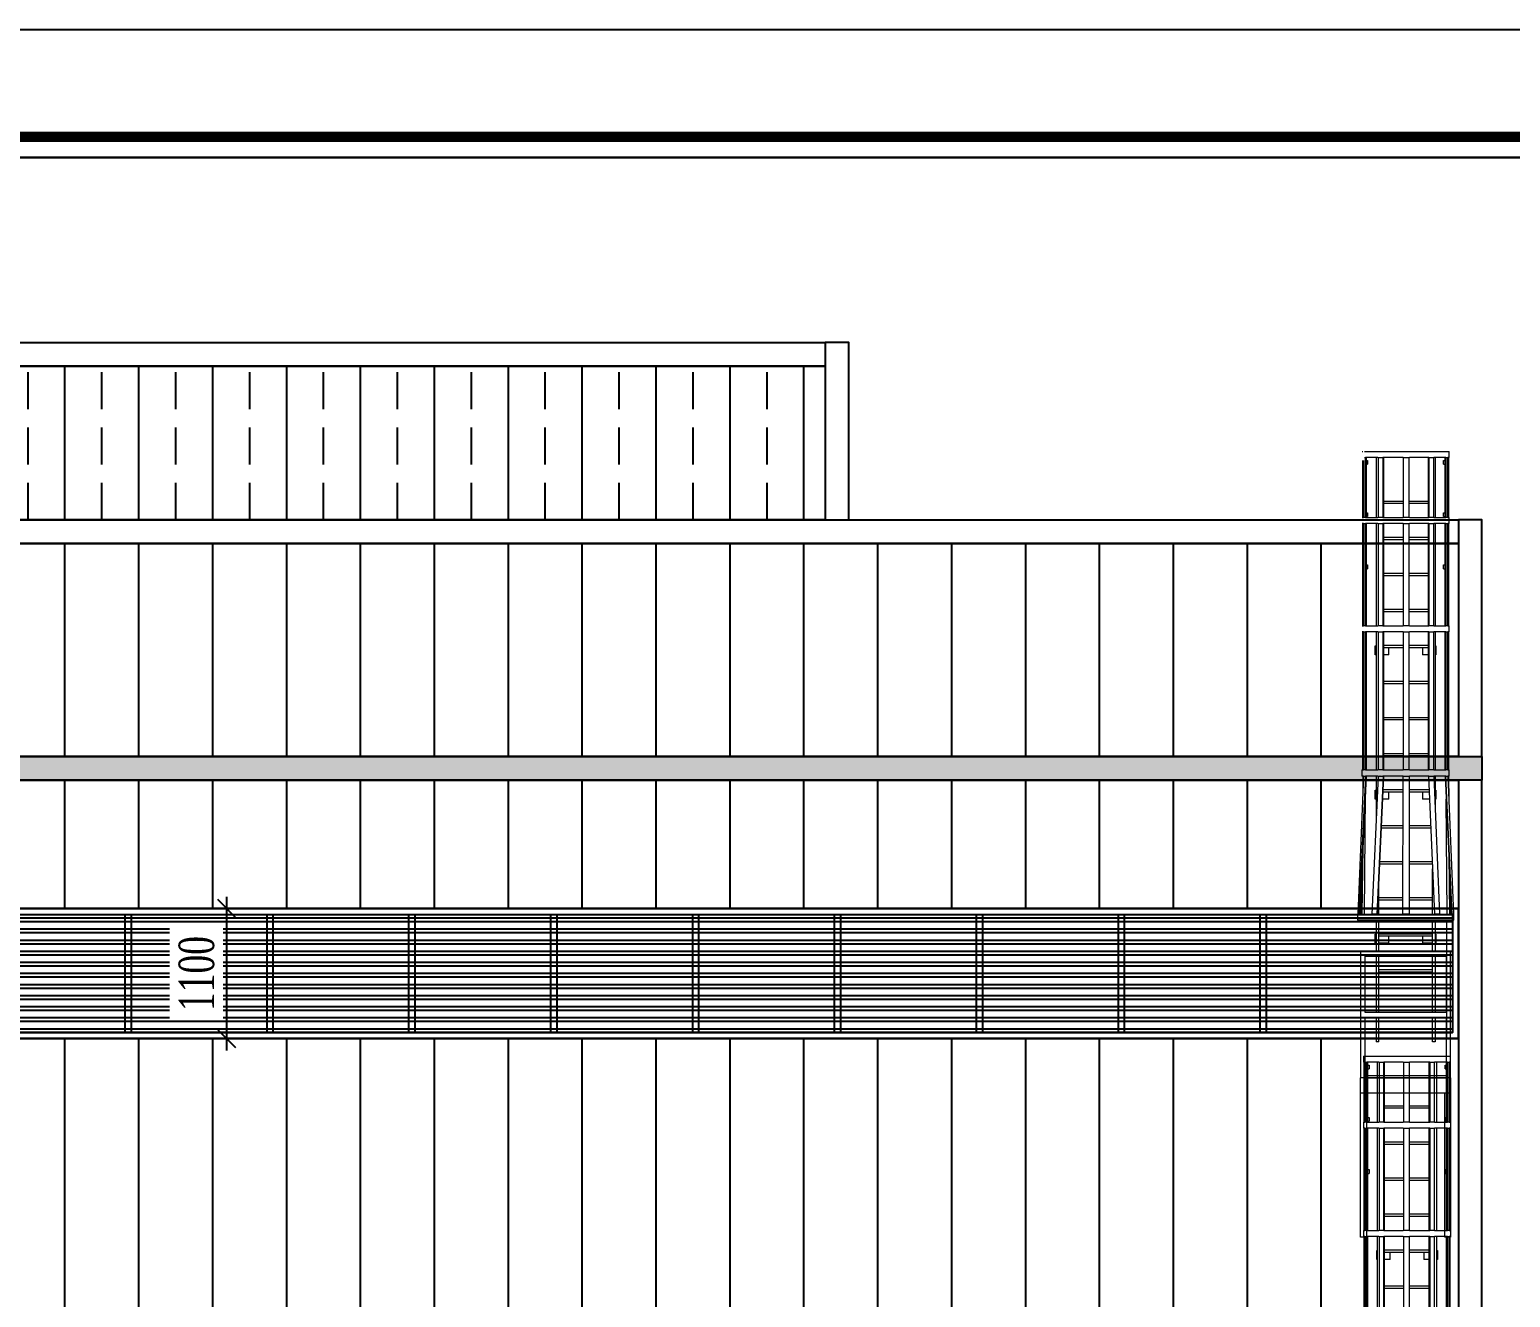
# Model space of a CAD drawing. Header units: inches. Extents: x 315041 to 662841, y -45540 to -35018.
# Drawn here: x 334115.1 to 334240.4, y -35739.4 to -35632.2 of the extents above; entities that cross this region are included whole.
import ezdxf

# ---------------------------------------------------------------- set-up
doc = ezdxf.new("R2010")
doc.units = ezdxf.units.IN
doc.header["$MEASUREMENT"] = 0
for name, color, linetype in [('2', 2, 'Continuous'), ('7', 7, 'Continuous'), ('AZNB-BN-TL-A- X- POWDER ELEVATION X W$0$TL-Roof', 60, 'Continuous'), ('BAO KHUNG', 31, 'Continuous'), ('flashing', 6, 'Continuous'), ('ROOFING', 4, 'Continuous')]:
    doc.layers.add(name, color=color, linetype=linetype)
doc.layers.add('AZNB-BN-TL-A- X- POWDER ELEVATION X W$0$Q-SPCQ', color=91, linetype='Continuous', lineweight=9)
doc.layers.add('AZNB-BN-TL-A- X- POWDER ELEVATION X W$0$TL- LOUVER', color=40, linetype='Continuous', lineweight=15)
doc.styles.add('ST1', font='times.ttf', dxfattribs={"width": 0.7})
doc.dimstyles.new('100', dxfattribs={"dimtxt": 3, "dimasz": 1.5, "dimexe": 1, "dimexo": 0, "dimgap": 1, "dimtad": 1, "dimdec": 0, "dimlfac": 100, "dimzin": 0, "dimdsep": 46, "dimtxsty": 'ST1', "dimblk": 'OBLIQUE', "dimcen": 1, "dimdle": 1, "dimclrd": 8, "dimclre": 8, "dimclrt": 3, "dimadec": 0, "dimazin": 0, "dimtfac": 1, "dimtdec": 0, "dimtix": 1, "dimtmove": 1, "dimatfit": 3, "dimfxl": 0, "dimtfill": 1, "dimtolj": 1, "dimtzin": 0, "dimlwd": -1, "dimlwe": -1, "dimarcsym": 1})
pattern_1 = [(90, (10443.1095, 2779.4316), (-6.25, 1e-15), [])]

# ---------------------------------------------------------------- blocks, each defined once
blk = doc.blocks.new('A$C75D82031')
at = {"layer": '2', "color": 157, "linetype": 'Continuous'}
blk.add_lwpolyline([(0, 420), (594, 420), (594, 0), (0, 0)], close=True, dxfattribs=at)
at = {"layer": '7', "color": 147, "linetype": 'Continuous'}
blk.add_lwpolyline([(12.33, 57.61), (581.67, 57.61), (581.67, 409.19), (12.33, 409.19)], close=True, dxfattribs=at)
at = {"layer": 'BAO KHUNG', "color": 167, "linetype": 'Continuous', "const_width": 0.871}
blk.add_lwpolyline([(10.59, 9.07), (583.41, 9.07), (583.41, 410.93), (10.59, 410.93)], close=True, dxfattribs=at)
blk = doc.blocks.new('AZNB-BN-TL-A- X- POWDER ELEVATION X W$0$Ladder-Precision_Ladders-Fixed_Ladder_With_Cage_and_Rest_Platform - Fixed Ladder With Cage_ Walk-Thru _ Rest Platform-3366971-Section 74')
at = {"layer": 'AZNB-BN-TL-A- X- POWDER ELEVATION X W$0$Q-SPCQ', "color": 8}
for p, q in [((-36365, 14198), (-36365, 14148)), ((-36365, 14198), (-35628, 14198)), ((-36353, 14148), (-36365, 14148)), ((-36358, 13640), (-36358, 14148)), ((-36352, 14148), (-36336, 14148)), ((-36352, 14148), (-36352, 13640)), ((-36336, 13640), (-36336, 14148)), ((-36234, 14148), (-36336, 14148)), ((-36330, 14148), (-36330, 13640)), ((-36330, 14122), (-36318, 14122)), ((-36330, 14091), (-36318, 14091)), ((-36318, 14122), (-36318, 14091)), ((-36246, 13640), (-36246, 14148)), ((-36233, 14148), (-36211, 14148)), ((-36233, 14148), (-36233, 13640)), ((-36210, 14148), (-36192, 14148)), ((-36029, 14148), (-36193, 14148)), ((-36192, 13640), (-36192, 14148)), ((-36189, 14148), (-36189, 13640)), ((-36027, 14148), (-35977, 14148)), ((-36027, 14148), (-36027, 13640)), ((-35977, 13640), (-35977, 14148)), ((-35804, 14148), (-35977, 14148)), ((-35809, 13640), (-35809, 14148)), ((-35805, 14148), (-35780, 14148)), ((-35805, 14148), (-35805, 13640)), ((-35780, 14148), (-35763, 14148)), ((-35763, 13640), (-35763, 14148)), ((-35655, 14148), (-35763, 14148)), ((-35746, 13640), (-35746, 14148)), ((-35674, 14091), (-35674, 14122)), ((-35674, 14122), (-35662, 14122)), ((-35674, 14091), (-35662, 14091)), ((-35662, 13640), (-35662, 14148)), ((-35656, 14148), (-35639, 14148)), ((-35656, 14148), (-35656, 13640)), ((-35639, 13640), (-35639, 14148)), ((-35628, 14148), (-35639, 14148)), ((-35635, 14148), (-35635, 13640)), ((-36189, 13780), (-36027, 13780)), ((-35977, 13780), (-35809, 13780)), ((-36330, 13681), (-36318, 13681)), ((-36318, 13681), (-36318, 13649)), ((-36189, 13761), (-36027, 13761)), ((-35977, 13761), (-35809, 13761)), ((-35674, 13649), (-35674, 13681)), ((-35674, 13681), (-35662, 13681)), ((-36365, 13640), (-36365, 13589)), ((-36365, 13640), (-36353, 13640)), ((-36353, 13589), (-36365, 13589)), ((-36358, 12725), (-36358, 13589)), ((-36336, 13640), (-36352, 13640)), ((-36352, 13589), (-36336, 13589)), ((-36352, 13589), (-36352, 12725)), ((-36336, 13640), (-36234, 13640)), ((-36336, 12725), (-36336, 13589)), ((-36234, 13589), (-36336, 13589)), ((-36330, 13649), (-36318, 13649)), ((-36330, 13589), (-36330, 12725)), ((-36246, 12725), (-36246, 13589)), ((-36211, 13640), (-36233, 13640)), ((-36233, 13589), (-36211, 13589)), ((-36233, 13589), (-36233, 12725)), ((-36192, 13640), (-36210, 13640)), ((-36210, 13589), (-36192, 13589)), ((-36193, 13640), (-36029, 13640)), ((-36029, 13589), (-36193, 13589)), ((-36192, 12725), (-36192, 13589)), ((-36189, 13589), (-36189, 12725)), ((-35977, 13640), (-36027, 13640)), ((-36027, 13589), (-35977, 13589)), ((-36027, 13589), (-36027, 12725)), ((-35977, 13640), (-35804, 13640)), ((-35977, 12725), (-35977, 13589)), ((-35804, 13589), (-35977, 13589)), ((-35809, 12725), (-35809, 13589)), ((-35780, 13640), (-35805, 13640)), ((-35805, 13589), (-35780, 13589)), ((-35805, 13589), (-35805, 12725)), ((-35763, 13640), (-35780, 13640)), ((-35780, 13589), (-35763, 13589)), ((-35763, 13640), (-35655, 13640)), ((-35763, 12725), (-35763, 13589)), ((-35655, 13589), (-35763, 13589)), ((-35746, 12725), (-35746, 13589)), ((-35674, 13649), (-35662, 13649)), ((-35662, 12725), (-35662, 13589)), ((-35639, 13640), (-35656, 13640)), ((-35656, 13589), (-35639, 13589)), ((-35656, 13589), (-35656, 12725)), ((-35639, 13640), (-35628, 13640)), ((-35639, 12725), (-35639, 13589)), ((-35628, 13589), (-35639, 13589)), ((-35635, 13589), (-35635, 12725)), ((-36189, 13475), (-36027, 13475)), ((-36189, 13456), (-36027, 13456)), ((-35977, 13475), (-35809, 13475)), ((-35977, 13456), (-35809, 13456)), ((-36330, 13240), (-36318, 13240)), ((-36330, 13208), (-36318, 13208)), ((-36318, 13240), (-36318, 13208)), ((-36189, 13170), (-36027, 13170)), ((-36189, 13151), (-36027, 13151)), ((-35977, 13170), (-35809, 13170)), ((-35977, 13151), (-35809, 13151)), ((-35674, 13208), (-35674, 13240)), ((-35674, 13240), (-35662, 13240)), ((-35674, 13208), (-35662, 13208)), ((-36189, 12865), (-36027, 12865)), ((-36189, 12846), (-36027, 12846)), ((-35977, 12865), (-35809, 12865)), ((-35977, 12846), (-35809, 12846)), ((-36365, 12725), (-36365, 12674)), ((-36365, 12725), (-36353, 12725)), ((-36353, 12674), (-36365, 12674)), ((-36358, 11506), (-36358, 12674)), ((-36336, 12725), (-36352, 12725)), ((-36352, 12674), (-36336, 12674)), ((-36352, 12674), (-36352, 11506)), ((-36336, 12725), (-36234, 12725)), ((-36336, 11506), (-36336, 12674)), ((-36234, 12674), (-36336, 12674)), ((-36330, 12674), (-36330, 11506)), ((-36246, 11506), (-36246, 12674)), ((-36211, 12725), (-36233, 12725)), ((-36233, 12674), (-36211, 12674)), ((-36233, 12674), (-36233, 11506)), ((-36192, 12725), (-36210, 12725)), ((-36210, 12674), (-36192, 12674)), ((-36193, 12725), (-36029, 12725)), ((-36029, 12674), (-36193, 12674)), ((-36192, 11506), (-36192, 12674)), ((-36189, 12674), (-36189, 11506)), ((-35977, 12725), (-36027, 12725)), ((-36027, 12674), (-35977, 12674)), ((-36027, 12674), (-36027, 11506)), ((-35977, 12725), (-35804, 12725)), ((-35977, 11506), (-35977, 12674)), ((-35804, 12674), (-35977, 12674)), ((-35809, 11506), (-35809, 12674)), ((-35780, 12725), (-35805, 12725)), ((-35805, 12674), (-35780, 12674)), ((-35805, 12674), (-35805, 11506)), ((-35763, 12725), (-35780, 12725)), ((-35780, 12674), (-35763, 12674)), ((-35763, 12725), (-35655, 12725)), ((-35763, 11506), (-35763, 12674)), ((-35655, 12674), (-35763, 12674)), ((-35746, 11506), (-35746, 12674)), ((-35662, 11506), (-35662, 12674)), ((-35639, 12725), (-35656, 12725)), ((-35656, 12674), (-35639, 12674)), ((-35656, 12674), (-35656, 11506)), ((-35639, 12725), (-35628, 12725)), ((-35639, 11506), (-35639, 12674)), ((-35628, 12674), (-35639, 12674)), ((-35635, 12674), (-35635, 11506)), ((-36252, 12555), (-36246, 12555)), ((-36252, 12479), (-36252, 12555)), ((-36246, 12479), (-36246, 12555)), ((-36189, 12561), (-36027, 12561)), ((-36189, 12542), (-36027, 12542)), ((-36138, 12479), (-36138, 12542)), ((-35977, 12561), (-35809, 12561)), ((-35977, 12542), (-35809, 12542)), ((-35854, 12542), (-35854, 12479)), ((-35746, 12555), (-35739, 12555)), ((-35746, 12555), (-35746, 12479)), ((-35739, 12555), (-35739, 12479)), ((-36246, 12479), (-36252, 12479)), ((-36138, 12479), (-36189, 12479)), ((-35809, 12479), (-35854, 12479)), ((-35739, 12479), (-35746, 12479)), ((-36189, 12256), (-36027, 12256)), ((-36189, 12237), (-36027, 12237)), ((-35977, 12256), (-35809, 12256)), ((-35977, 12237), (-35809, 12237)), ((-36189, 11951), (-36027, 11951)), ((-36189, 11932), (-36027, 11932)), ((-35977, 11951), (-35809, 11951)), ((-35977, 11932), (-35809, 11932)), ((-36189, 11646), (-36027, 11646)), ((-36189, 11627), (-36027, 11627)), ((-35977, 11646), (-35809, 11646)), ((-35977, 11627), (-35809, 11627)), ((-36400, 10287), (-36352, 11455)), ((-36336, 11455), (-36391, 10287)), ((-36385, 10287), (-36330, 11455)), ((-36365, 11506), (-36365, 11455)), ((-36365, 11506), (-36353, 11506)), ((-36353, 11455), (-36365, 11455)), ((-36361, 11252), (-36358, 11455)), ((-36336, 11506), (-36352, 11506)), ((-36352, 11455), (-36336, 11455)), ((-36336, 11506), (-36234, 11506)), ((-36234, 11455), (-36336, 11455)), ((-36281, 10287), (-36233, 11455)), ((-36246, 11155), (-36246, 11455)), ((-36192, 11455), (-36243, 10287)), ((-36239, 10287), (-36189, 11455)), ((-36211, 11506), (-36233, 11506)), ((-36233, 11455), (-36211, 11455)), ((-36192, 11506), (-36210, 11506)), ((-36210, 11455), (-36192, 11455)), ((-36193, 11506), (-36029, 11506)), ((-36029, 11455), (-36193, 11455)), ((-35977, 11506), (-36027, 11506)), ((-36027, 11455), (-35977, 11455)), ((-36027, 10287), (-36027, 11455)), ((-35977, 11506), (-35804, 11506)), ((-35977, 11455), (-35973, 10287)), ((-35805, 11455), (-35977, 11455)), ((-35756, 10287), (-35809, 11455)), ((-35780, 11506), (-35805, 11506)), ((-35805, 11455), (-35781, 11455)), ((-35753, 10287), (-35805, 11455)), ((-35778, 11455), (-35781, 11455)), ((-35763, 11506), (-35780, 11506)), ((-35778, 11455), (-35764, 11455)), ((-35710, 10287), (-35764, 11455)), ((-35763, 11506), (-35655, 11506)), ((-35655, 11455), (-35763, 11455)), ((-35746, 11068), (-35746, 11455)), ((-35607, 10287), (-35662, 11455)), ((-35639, 11506), (-35656, 11506)), ((-35656, 11455), (-35639, 11455)), ((-35601, 10287), (-35656, 11455)), ((-35639, 11506), (-35626, 11506)), ((-35591, 10287), (-35639, 11455)), ((-35626, 11455), (-35639, 11455)), ((-35633, 11310), (-35635, 11455)), ((-35626, 11455), (-35626, 11506)), ((-36252, 11336), (-36246, 11336)), ((-36252, 11260), (-36252, 11336)), ((-36246, 11260), (-36246, 11336)), ((-36195, 11322), (-36027, 11322)), ((-36194, 11341), (-36027, 11341)), ((-36138, 11260), (-36138, 11322)), ((-35976, 11341), (-35803, 11341)), ((-35976, 11322), (-35803, 11322)), ((-35854, 11322), (-35854, 11260)), ((-35746, 11336), (-35739, 11336)), ((-35746, 11336), (-35746, 11260)), ((-35739, 11336), (-35739, 11260)), ((-35655, 11304), (-35649, 10287)), ((-36339, 11259), (-36346, 10287)), ((-36246, 11260), (-36252, 11260)), ((-36138, 11260), (-36197, 11260)), ((-35800, 11260), (-35854, 11260)), ((-35739, 11260), (-35746, 11260)), ((-36207, 11037), (-36027, 11037)), ((-35975, 11037), (-35790, 11037)), ((-36208, 11018), (-36027, 11018)), ((-35975, 11018), (-35789, 11018)), ((-36368, 10287), (-36361, 10790)), ((-35626, 10287), (-35634, 10854)), ((-36223, 10670), (-36223, 10287)), ((-36221, 10713), (-36027, 10713)), ((-36220, 10732), (-36027, 10732)), ((-35974, 10732), (-35776, 10732)), ((-35974, 10713), (-35775, 10713)), ((-35620, 10287), (-35625, 10671)), ((-36374, 10287), (-36370, 10603)), ((-35769, 10563), (-35769, 10287)), ((-36223, 10427), (-36027, 10427)), ((-36223, 10408), (-36027, 10408)), ((-35973, 10427), (-35769, 10427)), ((-35973, 10408), (-35769, 10408)), ((-36403, 10287), (-36403, 10236)), ((-36403, 10287), (-36401, 10287)), ((-36391, 10287), (-36400, 10287)), ((-36390, 10287), (-36282, 10287)), ((-36243, 10287), (-36281, 10287)), ((-36243, 10287), (-36027, 10287)), ((-35973, 10287), (-36027, 10287)), ((-35973, 10287), (-35752, 10287)), ((-35710, 10287), (-35753, 10287)), ((-35710, 10287), (-35601, 10287)), ((-35591, 10287), (-35601, 10287)), ((-35591, 10287), (-35589, 10287)), ((-35589, 10236), (-35589, 10287)), ((-35589, 10236), (-36403, 10236)), ((-36246, 9970), (-36246, 10236)), ((-36223, 10236), (-36223, 9970)), ((-35769, 10236), (-35769, 9970)), ((-35746, 9970), (-35746, 10236)), ((-36252, 10117), (-36246, 10117)), ((-36252, 10041), (-36252, 10117)), ((-36246, 10041), (-36252, 10041)), ((-36246, 10041), (-36246, 10117)), ((-36223, 10122), (-35769, 10122)), ((-36223, 10103), (-35769, 10103)), ((-36138, 10041), (-36223, 10041)), ((-36138, 10041), (-36138, 10103)), ((-35854, 10103), (-35854, 10041)), ((-35769, 10041), (-35854, 10041)), ((-35746, 10117), (-35739, 10117)), ((-35746, 10117), (-35746, 10041)), ((-35739, 10041), (-35746, 10041)), ((-35739, 10117), (-35739, 10041)), ((-36377, 9970), (-35615, 9970)), ((-36377, 9970), (-36377, 8903)), ((-36339, 9456), (-36339, 9932)), ((-36339, 9932), (-35653, 9932)), ((-36246, 9456), (-36246, 9932)), ((-36223, 9932), (-36223, 9456)), ((-35769, 9932), (-35769, 9456)), ((-35746, 9456), (-35746, 9932)), ((-35653, 9932), (-35653, 9456)), ((-35615, 8903), (-35615, 9970)), ((-36223, 9817), (-35769, 9817)), ((-36223, 9798), (-35769, 9798)), ((-35653, 9456), (-36339, 9456)), ((-36339, 8903), (-36339, 9417)), ((-36339, 9417), (-35653, 9417)), ((-36246, 9208), (-36246, 9417)), ((-36223, 9417), (-36223, 9208)), ((-35769, 9417), (-35769, 9208)), ((-35746, 9208), (-35746, 9417)), ((-35653, 9417), (-35653, 8903)), ((-36223, 9208), (-36246, 9208)), ((-35746, 9208), (-35769, 9208)), ((-36377, 8776), (-36377, 8903)), ((-35615, 8903), (-36377, 8903)), ((-36339, 8903), (-36377, 8903)), ((-36339, 8903), (-36339, 8922)), ((-36339, 8922), (-35653, 8922)), ((-36339, 8903), (-35653, 8903)), ((-35653, 8922), (-35653, 8903)), ((-35615, 8903), (-35653, 8903)), ((-35615, 8903), (-35615, 8776)), ((-36377, 8776), (-35615, 8776)), ((-36377, 7557), (-36377, 8776)), ((-36326, 8776), (-36326, 7557)), ((-35666, 7557), (-35666, 8776)), ((-35615, 8776), (-35615, 7557)), ((-36326, 7557), (-36377, 7557)), ((-35615, 7557), (-35666, 7557))]:
    blk.add_line(p, q, dxfattribs=at)
blk = doc.blocks.new('AZNB-BN-TL-A- X- POWDER ELEVATION X W$0$Ladder-Precision_Ladders-Fixed_Ladder_With_Cage_and_Rest_Platform - Fixed Ladder With Cage_ Walk-Thru _ Rest Platform-V39-Section 74')
at = {"layer": 'AZNB-BN-TL-A- X- POWDER ELEVATION X W$0$Q-SPCQ', "color": 8}
for p, q in [((-35615, 27058), (-35609, 27058)), ((-35594, 27058), (-34878, 27058)), ((-34878, 27007), (-34878, 27058)), ((-35608, 26499), (-35608, 26981)), ((-35604, 26981), (-35604, 26499)), ((-35594, 27007), (-35587, 27007)), ((-35481, 27007), (-35588, 27007)), ((-35587, 26499), (-35587, 27007)), ((-35581, 27007), (-35581, 26499)), ((-35581, 26981), (-35569, 26981)), ((-35581, 26950), (-35569, 26950)), ((-35569, 26981), (-35569, 26950)), ((-35497, 27007), (-35497, 26499)), ((-35480, 27007), (-35463, 27007)), ((-35480, 27007), (-35480, 26499)), ((-35463, 27007), (-35438, 27007)), ((-35267, 27007), (-35439, 27007)), ((-35438, 26499), (-35438, 27007)), ((-35435, 27007), (-35435, 26499)), ((-35267, 27007), (-35216, 27007)), ((-35267, 27007), (-35267, 26499)), ((-35216, 26499), (-35216, 27007)), ((-35050, 27007), (-35215, 27007)), ((-35055, 26499), (-35055, 27007)), ((-35051, 27007), (-35033, 27007)), ((-35051, 27007), (-35051, 26499)), ((-35032, 27007), (-35010, 27007)), ((-35010, 26499), (-35010, 27007)), ((-34907, 27007), (-35009, 27007)), ((-34998, 27007), (-34998, 26499)), ((-34926, 26950), (-34926, 26981)), ((-34926, 26981), (-34913, 26981)), ((-34926, 26950), (-34913, 26950)), ((-34913, 26499), (-34913, 27007)), ((-34908, 27007), (-34891, 27007)), ((-34908, 27007), (-34908, 26499)), ((-34891, 26499), (-34891, 27007)), ((-34878, 27007), (-34890, 27007)), ((-34886, 27007), (-34886, 26499)), ((-35435, 26639), (-35267, 26639)), ((-35435, 26620), (-35267, 26620)), ((-35216, 26639), (-35055, 26639)), ((-35216, 26620), (-35055, 26620)), ((-35615, 26499), (-35605, 26499)), ((-35605, 26448), (-35615, 26448)), ((-35608, 25584), (-35608, 26448)), ((-35587, 26499), (-35604, 26499)), ((-35604, 26448), (-35587, 26448)), ((-35604, 26448), (-35604, 25584)), ((-35588, 26499), (-35481, 26499)), ((-35481, 26448), (-35588, 26448)), ((-35587, 25584), (-35587, 26448)), ((-35581, 26540), (-35569, 26540)), ((-35581, 26508), (-35569, 26508)), ((-35581, 26448), (-35581, 25584)), ((-35569, 26540), (-35569, 26508)), ((-35497, 26448), (-35497, 25584)), ((-35463, 26499), (-35480, 26499)), ((-35480, 26448), (-35463, 26448)), ((-35480, 26448), (-35480, 25584)), ((-35438, 26499), (-35463, 26499)), ((-35463, 26448), (-35438, 26448)), ((-35439, 26499), (-35267, 26499)), ((-35267, 26448), (-35439, 26448)), ((-35438, 25584), (-35438, 26448)), ((-35435, 26448), (-35435, 25584)), ((-35216, 26499), (-35267, 26499)), ((-35267, 26448), (-35216, 26448)), ((-35267, 26448), (-35267, 25584)), ((-35216, 25584), (-35216, 26448)), ((-35215, 26499), (-35050, 26499)), ((-35050, 26448), (-35215, 26448)), ((-35055, 25584), (-35055, 26448)), ((-35033, 26499), (-35051, 26499)), ((-35051, 26448), (-35033, 26448)), ((-35051, 26448), (-35051, 25584)), ((-35010, 26499), (-35032, 26499)), ((-35032, 26448), (-35010, 26448)), ((-35010, 25584), (-35010, 26448)), ((-35009, 26499), (-34907, 26499)), ((-34907, 26448), (-35009, 26448)), ((-34998, 26448), (-34998, 25584)), ((-34926, 26508), (-34926, 26540)), ((-34926, 26540), (-34913, 26540)), ((-34926, 26508), (-34913, 26508)), ((-34913, 25584), (-34913, 26448)), ((-34891, 26499), (-34908, 26499)), ((-34908, 26448), (-34891, 26448)), ((-34908, 26448), (-34908, 25584)), ((-34891, 25584), (-34891, 26448)), ((-34890, 26499), (-34878, 26499)), ((-34878, 26448), (-34890, 26448)), ((-34886, 26448), (-34886, 25584)), ((-34878, 26448), (-34878, 26499)), ((-35435, 26334), (-35267, 26334)), ((-35435, 26315), (-35267, 26315)), ((-35216, 26334), (-35055, 26334)), ((-35216, 26315), (-35055, 26315)), ((-35581, 26099), (-35569, 26099)), ((-35581, 26067), (-35569, 26067)), ((-35569, 26099), (-35569, 26067)), ((-34926, 26067), (-34926, 26099)), ((-34926, 26099), (-34913, 26099)), ((-34926, 26067), (-34913, 26067)), ((-35435, 26029), (-35267, 26029)), ((-35435, 26010), (-35267, 26010)), ((-35216, 26029), (-35055, 26029)), ((-35216, 26010), (-35055, 26010)), ((-35435, 25725), (-35267, 25725)), ((-35435, 25705), (-35267, 25705)), ((-35216, 25725), (-35055, 25725)), ((-35216, 25705), (-35055, 25705)), ((-35615, 25584), (-35605, 25584)), ((-35587, 25584), (-35604, 25584)), ((-35588, 25584), (-35481, 25584)), ((-35463, 25584), (-35480, 25584)), ((-35438, 25584), (-35463, 25584)), ((-35439, 25584), (-35267, 25584)), ((-35216, 25584), (-35267, 25584)), ((-35215, 25584), (-35050, 25584)), ((-35033, 25584), (-35051, 25584)), ((-35010, 25584), (-35032, 25584)), ((-35009, 25584), (-34907, 25584)), ((-34891, 25584), (-34908, 25584)), ((-34890, 25584), (-34878, 25584)), ((-34878, 25534), (-34878, 25584)), ((-35605, 25534), (-35615, 25534)), ((-35608, 24365), (-35608, 25534)), ((-35604, 25534), (-35587, 25534)), ((-35604, 25534), (-35604, 24365)), ((-35481, 25534), (-35588, 25534)), ((-35587, 24365), (-35587, 25534)), ((-35581, 25534), (-35581, 24365)), ((-35497, 25534), (-35497, 24365)), ((-35480, 25534), (-35463, 25534)), ((-35480, 25534), (-35480, 24365)), ((-35463, 25534), (-35438, 25534)), ((-35267, 25534), (-35439, 25534)), ((-35438, 24365), (-35438, 25534)), ((-35435, 25534), (-35435, 24365)), ((-35267, 25534), (-35216, 25534)), ((-35267, 25534), (-35267, 24365)), ((-35216, 24365), (-35216, 25534)), ((-35050, 25534), (-35215, 25534)), ((-35055, 24365), (-35055, 25534)), ((-35051, 25534), (-35033, 25534)), ((-35051, 25534), (-35051, 24365)), ((-35032, 25534), (-35010, 25534)), ((-35010, 24365), (-35010, 25534)), ((-34907, 25534), (-35009, 25534)), ((-34998, 25534), (-34998, 24365)), ((-34913, 24365), (-34913, 25534)), ((-34908, 25534), (-34891, 25534)), ((-34908, 25534), (-34908, 24365)), ((-34891, 24365), (-34891, 25534)), ((-34878, 25534), (-34890, 25534)), ((-34886, 25534), (-34886, 24365)), ((-35504, 25415), (-35497, 25415)), ((-35504, 25338), (-35504, 25415)), ((-35497, 25338), (-35504, 25338)), ((-35497, 25338), (-35497, 25415)), ((-35435, 25420), (-35267, 25420)), ((-35435, 25401), (-35267, 25401)), ((-35389, 25338), (-35435, 25338)), ((-35389, 25338), (-35389, 25401)), ((-35216, 25420), (-35055, 25420)), ((-35216, 25401), (-35055, 25401)), ((-35106, 25401), (-35106, 25338)), ((-35055, 25338), (-35106, 25338)), ((-34998, 25415), (-34991, 25415)), ((-34998, 25415), (-34998, 25338)), ((-34991, 25338), (-34998, 25338)), ((-34991, 25415), (-34991, 25338)), ((-35435, 25115), (-35267, 25115)), ((-35435, 25096), (-35267, 25096)), ((-35216, 25115), (-35055, 25115)), ((-35216, 25096), (-35055, 25096)), ((-35435, 24810), (-35267, 24810)), ((-35216, 24810), (-35055, 24810)), ((-35435, 24791), (-35267, 24791)), ((-35216, 24791), (-35055, 24791)), ((-35435, 24505), (-35267, 24505)), ((-35435, 24486), (-35267, 24486)), ((-35216, 24505), (-35055, 24505)), ((-35216, 24486), (-35055, 24486)), ((-35604, 24314), (-35652, 23146)), ((-35587, 24314), (-35642, 23146)), ((-35581, 24314), (-35636, 23146)), ((-35617, 24365), (-35617, 24314)), ((-35617, 24365), (-35605, 24365)), ((-35605, 24314), (-35617, 24314)), ((-35608, 24314), (-35610, 24169)), ((-35587, 24365), (-35604, 24365)), ((-35604, 24314), (-35587, 24314)), ((-35588, 24365), (-35481, 24365)), ((-35481, 24314), (-35588, 24314)), ((-35480, 24314), (-35533, 23146)), ((-35497, 24314), (-35497, 23927)), ((-35438, 24314), (-35490, 23146)), ((-35435, 24314), (-35487, 23146)), ((-35463, 24365), (-35480, 24365)), ((-35480, 24314), (-35463, 24314)), ((-35463, 24314), (-35465, 24314)), ((-35438, 24365), (-35463, 24365)), ((-35463, 24314), (-35438, 24314)), ((-35439, 24365), (-35267, 24365)), ((-35267, 24314), (-35439, 24314)), ((-35270, 23146), (-35267, 24314)), ((-35216, 24365), (-35267, 24365)), ((-35267, 24314), (-35216, 24314)), ((-35216, 24314), (-35216, 23146)), ((-35215, 24365), (-35050, 24365)), ((-35050, 24314), (-35215, 24314)), ((-35054, 24314), (-35004, 23146)), ((-35033, 24365), (-35051, 24365)), ((-35051, 24314), (-35033, 24314)), ((-35001, 23146), (-35051, 24314)), ((-35010, 24365), (-35032, 24365)), ((-35032, 24314), (-35010, 24314)), ((-35010, 24314), (-34962, 23146)), ((-35009, 24365), (-34907, 24365)), ((-34908, 24314), (-35009, 24314)), ((-34998, 24314), (-34998, 24014)), ((-34913, 24314), (-34858, 23146)), ((-34891, 24365), (-34908, 24365)), ((-34853, 23146), (-34908, 24314)), ((-34908, 24314), (-34891, 24314)), ((-34891, 24314), (-34843, 23146)), ((-34890, 24365), (-34878, 24365)), ((-34878, 24314), (-34890, 24314)), ((-34886, 24314), (-34883, 24111)), ((-34878, 24314), (-34878, 24365)), ((-35504, 24195), (-35497, 24195)), ((-35504, 24119), (-35504, 24195)), ((-35497, 24119), (-35497, 24195)), ((-35441, 24181), (-35267, 24181)), ((-35440, 24201), (-35267, 24201)), ((-35389, 24119), (-35389, 24181)), ((-35216, 24201), (-35050, 24201)), ((-35216, 24181), (-35049, 24181)), ((-35106, 24181), (-35106, 24119)), ((-34998, 24195), (-34991, 24195)), ((-34998, 24195), (-34998, 24119)), ((-34991, 24195), (-34991, 24119)), ((-35595, 23146), (-35588, 24163)), ((-35497, 24119), (-35504, 24119)), ((-35389, 24119), (-35443, 24119)), ((-35046, 24119), (-35106, 24119)), ((-34991, 24119), (-34998, 24119)), ((-34897, 23146), (-34904, 24119)), ((-35454, 23877), (-35268, 23877)), ((-35453, 23896), (-35268, 23896)), ((-35216, 23896), (-35036, 23896)), ((-35216, 23877), (-35035, 23877)), ((-35610, 23713), (-35617, 23146)), ((-35468, 23572), (-35269, 23572)), ((-35467, 23591), (-35269, 23591)), ((-35216, 23591), (-35023, 23591)), ((-35216, 23572), (-35022, 23572)), ((-34882, 23649), (-34875, 23146)), ((-35618, 23530), (-35623, 23146)), ((-35475, 23146), (-35475, 23422)), ((-35020, 23146), (-35020, 23529)), ((-34873, 23462), (-34869, 23146)), ((-35475, 23286), (-35270, 23286)), ((-35475, 23267), (-35270, 23267)), ((-35216, 23286), (-35020, 23286)), ((-35216, 23267), (-35020, 23267)), ((-35654, 23146), (-35654, 23095)), ((-35654, 23146), (-35653, 23146)), ((-34841, 23095), (-35654, 23095)), ((-35642, 23146), (-35652, 23146)), ((-35642, 23146), (-35533, 23146)), ((-35490, 23146), (-35533, 23146)), ((-35497, 23095), (-35497, 22829)), ((-35491, 23146), (-35270, 23146)), ((-35475, 22829), (-35475, 23095)), ((-35216, 23146), (-35270, 23146)), ((-35216, 23146), (-35000, 23146)), ((-35020, 22829), (-35020, 23095)), ((-34962, 23146), (-35001, 23146)), ((-34998, 23095), (-34998, 22829)), ((-34962, 23146), (-34853, 23146)), ((-34843, 23146), (-34853, 23146)), ((-34843, 23146), (-34841, 23146)), ((-34841, 23095), (-34841, 23146)), ((-35504, 22976), (-35497, 22976)), ((-35504, 22900), (-35504, 22976)), ((-35497, 22900), (-35497, 22976)), ((-35475, 22981), (-35020, 22981)), ((-35475, 22962), (-35020, 22962)), ((-35389, 22900), (-35389, 22962)), ((-35106, 22962), (-35106, 22900)), ((-34998, 22976), (-34991, 22976)), ((-34998, 22976), (-34998, 22900)), ((-34991, 22976), (-34991, 22900)), ((-35629, 22829), (-34867, 22829)), ((-35629, 22829), (-35629, 21762)), ((-35497, 22900), (-35504, 22900)), ((-35389, 22900), (-35475, 22900)), ((-35020, 22900), (-35106, 22900)), ((-34991, 22900), (-34998, 22900)), ((-34867, 21762), (-34867, 22829)), ((-35590, 22315), (-35590, 22791)), ((-35590, 22791), (-34905, 22791)), ((-35497, 22791), (-35497, 22315)), ((-35475, 22315), (-35475, 22791)), ((-35475, 22677), (-35020, 22677)), ((-35020, 22315), (-35020, 22791)), ((-34998, 22791), (-34998, 22315)), ((-34905, 22791), (-34905, 22315)), ((-35475, 22657), (-35020, 22657)), ((-34905, 22315), (-35590, 22315)), ((-35590, 21762), (-35590, 22276)), ((-35590, 22276), (-34905, 22276)), ((-35497, 22276), (-35497, 22067)), ((-35475, 22067), (-35475, 22276)), ((-35020, 22067), (-35020, 22276)), ((-34998, 22276), (-34998, 22067)), ((-34905, 22276), (-34905, 21762)), ((-35475, 22067), (-35497, 22067)), ((-34998, 22067), (-35020, 22067)), ((-35629, 21635), (-35629, 21762)), ((-34867, 21762), (-35629, 21762)), ((-35590, 21762), (-35629, 21762)), ((-35590, 21762), (-35590, 21781)), ((-35590, 21781), (-34905, 21781)), ((-35590, 21762), (-34905, 21762)), ((-34905, 21781), (-34905, 21762)), ((-34867, 21762), (-34905, 21762)), ((-34867, 21762), (-34867, 21635)), ((-35629, 20416), (-35629, 21635)), ((-35629, 21635), (-34867, 21635)), ((-35578, 21635), (-35578, 20416)), ((-34917, 20416), (-34917, 21635)), ((-34867, 21635), (-34867, 20416)), ((-35578, 20416), (-35629, 20416)), ((-34867, 20416), (-34917, 20416))]:
    blk.add_line(p, q, dxfattribs=at)
blk = doc.blocks.new('LV2')
at = {"true_color": 0xc0a22a}
h = blk.add_hatch(dxfattribs=at)
h.set_pattern_fill('ANSI32', color=42, scale=2.5, angle=135, style=0)
h.set_pattern_definition([(180, (-557.2638, -170.767), (-2e-16, -0.9375), []), (180, (-557.5763, -170.4545), (-2e-16, -0.9375), [])])
h.paths.add_polyline_path([(324027.84, -37513.6), (324391.34, -37513.6), (324391.34, -37523.6), (324027.84, -37523.6)])
at = {"color": 42, "true_color": 0xc0a22a}
for points in [[(324027.34, -37513.1), (324391.84, -37513.1), (324391.84, -37524.1), (324027.34, -37524.1)], [(324027.84, -37513.6), (324391.34, -37513.6), (324391.34, -37523.6), (324027.84, -37523.6)], [(324279.59, -37513.6), (324279.59, -37523.6), (324279.09, -37523.6), (324279.09, -37513.6)], [(324291.59, -37513.6), (324291.59, -37523.6), (324291.09, -37523.6), (324291.09, -37513.6)], [(324303.59, -37513.6), (324303.59, -37523.6), (324303.09, -37523.6), (324303.09, -37513.6)], [(324315.59, -37513.6), (324315.59, -37523.6), (324315.09, -37523.6), (324315.09, -37513.6)], [(324327.59, -37513.6), (324327.59, -37523.6), (324327.09, -37523.6), (324327.09, -37513.6)], [(324339.59, -37513.6), (324339.59, -37523.6), (324339.09, -37523.6), (324339.09, -37513.6)], [(324351.59, -37513.6), (324351.59, -37523.6), (324351.09, -37523.6), (324351.09, -37513.6)], [(324363.59, -37513.6), (324363.59, -37523.6), (324363.09, -37523.6), (324363.09, -37513.6)], [(324375.59, -37513.6), (324375.59, -37523.6), (324375.09, -37523.6), (324375.09, -37513.6)]]:
    blk.add_lwpolyline(points, close=True, dxfattribs=at)
blk = doc.blocks.new('_Oblique')
at = {"color": 0, "linetype": 'ByBlock', "lineweight": -2}
blk.add_line((-0.5, -0.5), (0.5, 0.5), dxfattribs=at)
blk = doc.blocks.new('*D604')
at = {"color": 8, "linetype": 'Continuous', "transparency": 16777216}
for p, q in [((334131.78, -35705.54), (334131.78, -35718.54)), ((334126.64, -35706.54), (334132.78, -35706.54)), ((334126.64, -35717.54), (334132.78, -35717.54))]:
    blk.add_line(p, q, dxfattribs=at)
at = {"layer": 'Defpoints', "color": 0, "transparency": 16777216}
for p in [(334126.64, -35706.54), (334126.64, -35717.54), (334131.78, -35717.54)]:
    blk.add_point(p, dxfattribs=at)
at = {"color": 8, "transparency": 16777216, "xscale": 1.5, "yscale": 1.5, "zscale": 1.5}
for p, rotation in [((334131.78, -35706.54), 90), ((334131.78, -35717.54), 270)]:
    blk.add_blockref('_Oblique', p, dxfattribs=dict(at, rotation=rotation))
at = {"color": 3, "transparency": 16777216, "insert": (334129.25, -35712.04), "char_height": 3, "attachment_point": 5, "rotation": 90, "style": 'ST1', "bg_fill": 3, "box_fill_scale": 1.25, "bg_fill_color": 256, "bg_fill_true_color": 13158600, "bg_fill_transparency": 1019152}
blk.add_mtext('\\A1;1100', dxfattribs=at)

msp = doc.modelspace()

# ---------------------------------------------------------------- hatches: boundary and pattern name
h = msp.add_hatch()
h.set_pattern_fill('ANSI33', color=5, scale=25, angle=45, style=0)
h.set_pattern_definition([(90, (10443.1095, 2779.4316), (-6.25, 1e-15), []), (90, (10446.2345, 2782.5566), (-6.25, 1e-15), [3.125, -1.5625])])
h.paths.add_polyline_path([(333929.403, -35660.6893), (333929.403, -35673.6893), (334182.4032, -35673.6893), (334182.4032, -35660.6893)])
at = {"layer": 'flashing', "true_color": 0xfa051e}
h = msp.add_hatch(dxfattribs=at)
h.set_pattern_fill('DOTS', color=1, scale=10, angle=45, style=0)
h.set_pattern_definition([(45, (9844.11036, 1806.56494), (-0.2209708691, 0.6629126074), [0, -0.625])])
h.paths.add_polyline_path([(333869.453, -35693.6893), (334237.9534, -35693.6893), (334237.9534, -35695.6893), (333869.453, -35695.6893)])
at = {"layer": 'ROOFING'}
h = msp.add_hatch(dxfattribs=at)
h.set_pattern_fill('ANSI31', color=3, scale=50, angle=45, style=0)
h.set_pattern_definition(pattern_1)
h.paths.add_polyline_path([(333871.453, -35675.6893), (333871.453, -35693.6893), (334227.8879, -35693.6893), (334227.8879, -35683.1435), (334227.8879, -35675.6893)])
h.paths.add_polyline_path([(333871.453, -35695.6893), (333871.453, -35706.5393), (334227.4685, -35706.5393), (334227.8695, -35696.792), (334227.8839, -35695.6893)])
h = msp.add_hatch(dxfattribs=at)
h.set_pattern_fill('ANSI31', color=3, scale=50, angle=45, style=0)
h.set_pattern_definition(pattern_1)
h.paths.add_polyline_path([(334228.0036, -35734.3195), (334227.6836, -35734.3195), (334227.6836, -35722.1275), (334227.6836, -35720.8575), (334227.6836, -35717.5393), (333871.453, -35717.5393), (333871.453, -35718.5393), (333871.453, -35718.5393), (333871.453, -35761.5393), (333871.453, -35761.5393), (333871.453, -35761.5394), (334227.8137, -35761.5394), (334227.8137, -35761.3147), (334229.1246, -35761.3147), (334229.1246, -35760.6047), (334229.0611, -35760.6047), (334229.0611, -35759.8427), (334229.1246, -35759.8427), (334229.1246, -35758.6527), (334227.5551, -35758.6527), (334227.5551, -35758.1447), (334227.582, -35758.1447), (334227.9745, -35748.4976), (334228.0036, -35746.4607), (334227.9301, -35746.4607), (334227.9301, -35745.9527), (334228.0036, -35745.9527)])

# ---------------------------------------------------------------- linework, layer by layer
at = {"color": 8}
for points in [[(333779.7734, -35643.0427), (334349.1113, -35643.0427), (334349.1113, -35994.6225), (333779.7734, -35994.6225)], [(333929.403, -35660.6893), (334182.4032, -35660.6893), (334182.4032, -35673.6893), (333929.403, -35673.6893)], [(333871.453, -35675.6893), (334235.9534, -35675.6893), (334235.9534, -35693.6893), (333871.453, -35693.6893)], [(333871.453, -35695.6893), (334235.9534, -35695.6893), (334235.9534, -35706.5393), (333871.453, -35706.5393)], [(333871.453, -35717.5393), (334235.9534, -35717.5393), (334235.9534, -35761.5394), (333871.453, -35761.5394)]]:
    msp.add_lwpolyline(points, close=True, dxfattribs=at)
at = {"layer": 'AZNB-BN-TL-A- X- POWDER ELEVATION X W$0$TL- LOUVER'}
for p, q in [((334235.9534, -35706.5393), (334235.9534, -35718.5393)), ((334234.9534, -35707.5393), (334234.9534, -35717.5393))]:
    msp.add_line(p, q, dxfattribs=at)
at = {"layer": 'AZNB-BN-TL-A- X- POWDER ELEVATION X W$0$TL-Roof', "lineweight": 0, "ltscale": 1e-09}
for p, q in [((333927.403, -35673.6893), (334184.4032, -35673.6893)), ((333929.403, -35673.6893), (334182.4032, -35673.6893))]:
    msp.add_line(p, q, dxfattribs=at)
at = {"layer": 'flashing'}
for points in [[(333929.403, -35658.6893), (334182.4032, -35658.6893), (334182.4032, -35660.6893), (333929.403, -35660.6893)], [(334182.4032, -35673.6893), (334184.4032, -35673.6893), (334184.4032, -35658.6893), (334182.4032, -35658.6893)], [(333871.453, -35673.6893), (334235.9534, -35673.6893), (334235.9534, -35675.6893), (333871.453, -35675.6893)], [(334235.9534, -35693.6893), (334237.9534, -35693.6893), (334237.9534, -35673.6893), (334235.9534, -35673.6893)], [(334235.9534, -35860.8402), (334237.9534, -35860.8402), (334237.9534, -35695.6893), (334235.9534, -35695.6893)]]:
    msp.add_lwpolyline(points, close=True, dxfattribs=at)
at = {"layer": 'flashing', "color": 1, "true_color": 0xfa051e}
msp.add_lwpolyline([(333869.453, -35693.6893), (334237.9534, -35693.6893), (334237.9534, -35695.6893), (333869.453, -35695.6893)], close=True, dxfattribs=at)

# ---------------------------------------------------------------- block references
at = {"color": 1}
msp.add_blockref('A$C75D82031', (333767.4424, -36052.2326), dxfattribs=at)
at = {"color": 8}
msp.add_blockref('LV2', (9844.1104, 1806.5649), dxfattribs=at)
at = {"layer": 'AZNB-BN-TL-A- X- POWDER ELEVATION X W$0$Q-SPCQ', "xscale": 0.01000000000931323, "yscale": 0.00999999999476131, "zscale": 0.01}
for name, p in [('AZNB-BN-TL-A- X- POWDER ELEVATION X W$0$Ladder-Precision_Ladders-Fixed_Ladder_With_Cage_and_Rest_Platform - Fixed Ladder With Cage_ Walk-Thru _ Rest Platform-V39-Section 74', (334583.9687, -35938.4785)), ('AZNB-BN-TL-A- X- POWDER ELEVATION X W$0$Ladder-Precision_Ladders-Fixed_Ladder_With_Cage_and_Rest_Platform - Fixed Ladder With Cage_ Walk-Thru _ Rest Platform-3366971-Section 74', (334591.5808, -35861.0132))]:
    msp.add_blockref(name, p, dxfattribs=at)

# ---------------------------------------------------------------- next in the draw order: dimensions: what is measured, and where the dimension line sits
at = {"color": 8}
dim = msp.add_linear_dim(base=(334131.7765, -35717.5393), p1=(334126.6385, -35706.5393), p2=(334126.6385, -35717.5393), angle=90, dimstyle='100', dxfattribs=at)
dim.commit()
dim.dimension.update_dxf_attribs({"geometry": '*D604', "text_midpoint": (334129.2505, -35712.0393)})

doc.saveas('drawing.dxf')
